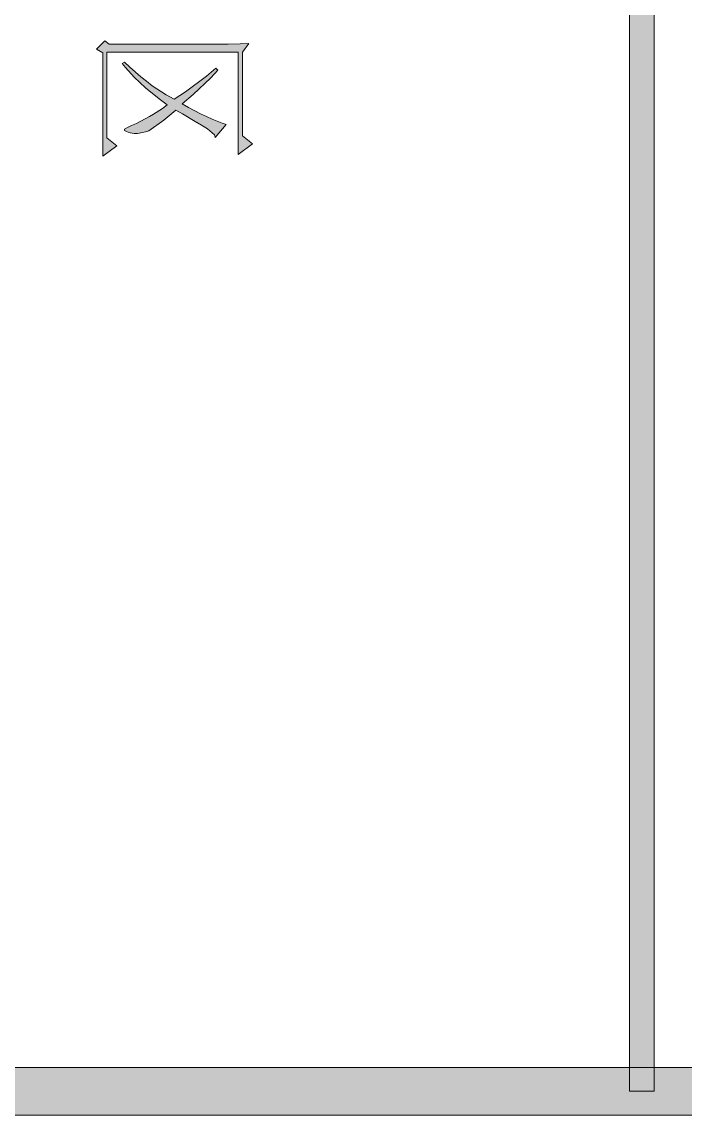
# Model space of a CAD drawing. Header units: millimetres. Extents: x 117 to 78452272, y 10 to 169749766.
# Drawn here: x 78389061 to 78390451, y 169649628 to 169651921 of the extents above; entities that cross this region are included whole.
import ezdxf

# ---------------------------------------------------------------- set-up
doc = ezdxf.new("R2010")
doc.units = ezdxf.units.MM

msp = doc.modelspace()

# ---------------------------------------------------------------- hatches: boundary and pattern name
h = msp.add_hatch(color=0)
h.dxf.hatch_style = 2
h.paths.add_polyline_path([(78390334.594, 169655684.228), (78390386.304, 169655684.228), (78390386.304, 169649677.669), (78390334.594, 169649677.669)])
h = msp.add_hatch(color=0)
h.dxf.hatch_style = 2
h.paths.add_polyline_path([(78389523.607, 169651857.25), (78389523.607, 169651681.436), (78389544.291, 169651665.061), (78389514.558, 169651642.653), (78389514.558, 169651857.25), (78389239.202, 169651857.25), (78389239.202, 169651677.127), (78389259.886, 169651660.321), (78389230.584, 169651639.206), (78389230.584, 169651855.957), (78389217.225, 169651863.283), (78389234.893, 169651880.951), (78389243.942, 169651873.625), (78389486.549, 169651873.625), (78389493.443, 169651873.625), (78389518.436, 169651874.487), (78389536.966, 169651874.918)])
h = msp.add_hatch(color=0)
h.dxf.hatch_style = 2
h.paths.add_polyline_path([(78389471.897, 169651819.329), (78389457.246, 169651803.385), (78389419.756, 169651768.05), (78389396.918, 169651748.659), (78389410.276, 169651741.333), (78389435.7, 169651727.975), (78389447.766, 169651722.373), (78389459.832, 169651716.771), (78389480.947, 169651708.153), (78389489.565, 169651705.136), (78389465.864, 169651677.989), (78389464.572, 169651683.59), (78389450.351, 169651696.518), (78389437.424, 169651703.843), (78389424.496, 169651711.6), (78389397.779, 169651727.544), (78389383.559, 169651735.731), (78389358.566, 169651714.616), (78389327.109, 169651691.778), (78389320.214, 169651690.054), (78389313.751, 169651688.33), (78389303.409, 169651686.176), (78389299.53, 169651686.176), (78389296.083, 169651686.176), (78389288.326, 169651687.9), (78389284.017, 169651689.192), (78389280.139, 169651690.916), (78389276.261, 169651692.64), (78389276.261, 169651695.225), (78389283.586, 169651699.965), (78389290.912, 169651702.982), (78389301.254, 169651707.722), (78389319.783, 169651717.202), (78389328.402, 169651722.373), (78389337.02, 169651727.113), (78389355.55, 169651739.179), (78389365.892, 169651746.504), (78389349.086, 169651759.001), (78389320.214, 169651782.271), (78389308.58, 169651793.474), (78389296.514, 169651804.678), (78389278.415, 169651824.931), (78389271.521, 169651833.55), (78389276.261, 169651836.135), (78389287.034, 169651825.362), (78389310.303, 169651805.54), (78389322.369, 169651796.06), (78389334.435, 169651786.58), (78389363.737, 169651767.619), (78389380.543, 169651758.139), (78389404.243, 169651774.083), (78389447.766, 169651806.402), (78389467.588, 169651823.208)])
h = msp.add_hatch(color=0)
h.dxf.hatch_style = 2
h.paths.add_polyline_path([(78382125.616, 169649627.683), (78382225.589, 169649727.656), (78451021.565, 169649727.656), (78451121.538, 169649627.683)])

# ---------------------------------------------------------------- linework, layer by layer
at = {"color": 0, "lineweight": 0}
for points in [[(78390334.594, 169655684.228), (78390386.304, 169655684.228), (78390386.304, 169649677.669), (78390334.594, 169649677.669)], [(78389523.607, 169651857.25), (78389523.607, 169651681.436), (78389544.291, 169651665.061), (78389514.558, 169651642.653), (78389514.558, 169651857.25), (78389239.202, 169651857.25), (78389239.202, 169651677.127), (78389259.886, 169651660.321), (78389230.584, 169651639.206), (78389230.584, 169651855.957), (78389217.225, 169651863.283), (78389234.893, 169651880.951), (78389243.942, 169651873.625), (78389486.549, 169651873.625), (78389493.443, 169651873.625), (78389518.436, 169651874.487), (78389536.966, 169651874.918)], [(78389471.897, 169651819.329), (78389457.246, 169651803.385), (78389419.756, 169651768.05), (78389396.918, 169651748.659), (78389410.276, 169651741.333), (78389435.7, 169651727.975), (78389447.766, 169651722.373), (78389459.832, 169651716.771), (78389480.947, 169651708.153), (78389489.565, 169651705.136), (78389465.864, 169651677.989), (78389464.572, 169651683.59), (78389450.351, 169651696.518), (78389437.424, 169651703.843), (78389424.496, 169651711.6), (78389397.779, 169651727.544), (78389383.559, 169651735.731), (78389358.566, 169651714.616), (78389327.109, 169651691.778), (78389320.214, 169651690.054), (78389313.751, 169651688.33), (78389303.409, 169651686.176), (78389299.53, 169651686.176), (78389296.083, 169651686.176), (78389288.326, 169651687.9), (78389284.017, 169651689.192), (78389280.139, 169651690.916), (78389276.261, 169651692.64), (78389276.261, 169651695.225), (78389283.586, 169651699.965), (78389290.912, 169651702.982), (78389301.254, 169651707.722), (78389319.783, 169651717.202), (78389328.402, 169651722.373), (78389337.02, 169651727.113), (78389355.55, 169651739.179), (78389365.892, 169651746.504), (78389349.086, 169651759.001), (78389320.214, 169651782.271), (78389308.58, 169651793.474), (78389296.514, 169651804.678), (78389278.415, 169651824.931), (78389271.521, 169651833.55), (78389276.261, 169651836.135), (78389287.034, 169651825.362), (78389310.303, 169651805.54), (78389322.369, 169651796.06), (78389334.435, 169651786.58), (78389363.737, 169651767.619), (78389380.543, 169651758.139), (78389404.243, 169651774.083), (78389447.766, 169651806.402), (78389467.588, 169651823.208)], [(78382125.616, 169649627.683), (78382225.589, 169649727.656), (78451021.565, 169649727.656), (78451121.538, 169649627.683)]]:
    msp.add_lwpolyline(points, close=True, dxfattribs=at)

doc.saveas('drawing.dxf')
